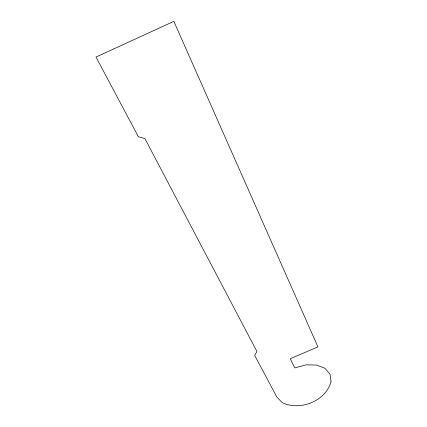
<?xml version="1.0" encoding="UTF-8"?>
<svg xmlns="http://www.w3.org/2000/svg" width="427" height="427" viewBox="0 0 427 427"><rect width="100%" height="100%" fill="white"/><g stroke="black" fill="none" stroke-linecap="round" stroke-linejoin="round"><path stroke-width="0.64" d="M331.016 381.839C325.497 401.257 300.144 411.19 282.295 402.677L276.867 397.083L254.695 355.408L256.937 351.496L144.934 138.652L138.359 136.704L95.984 57.053L173.848 21.35L317.923 346.847L290.296 358.744L294.774 367.957L305.86 364.861L316.503 365.021L325 368.357L330.071 374.292L331.016 381.839"/></g></svg>
